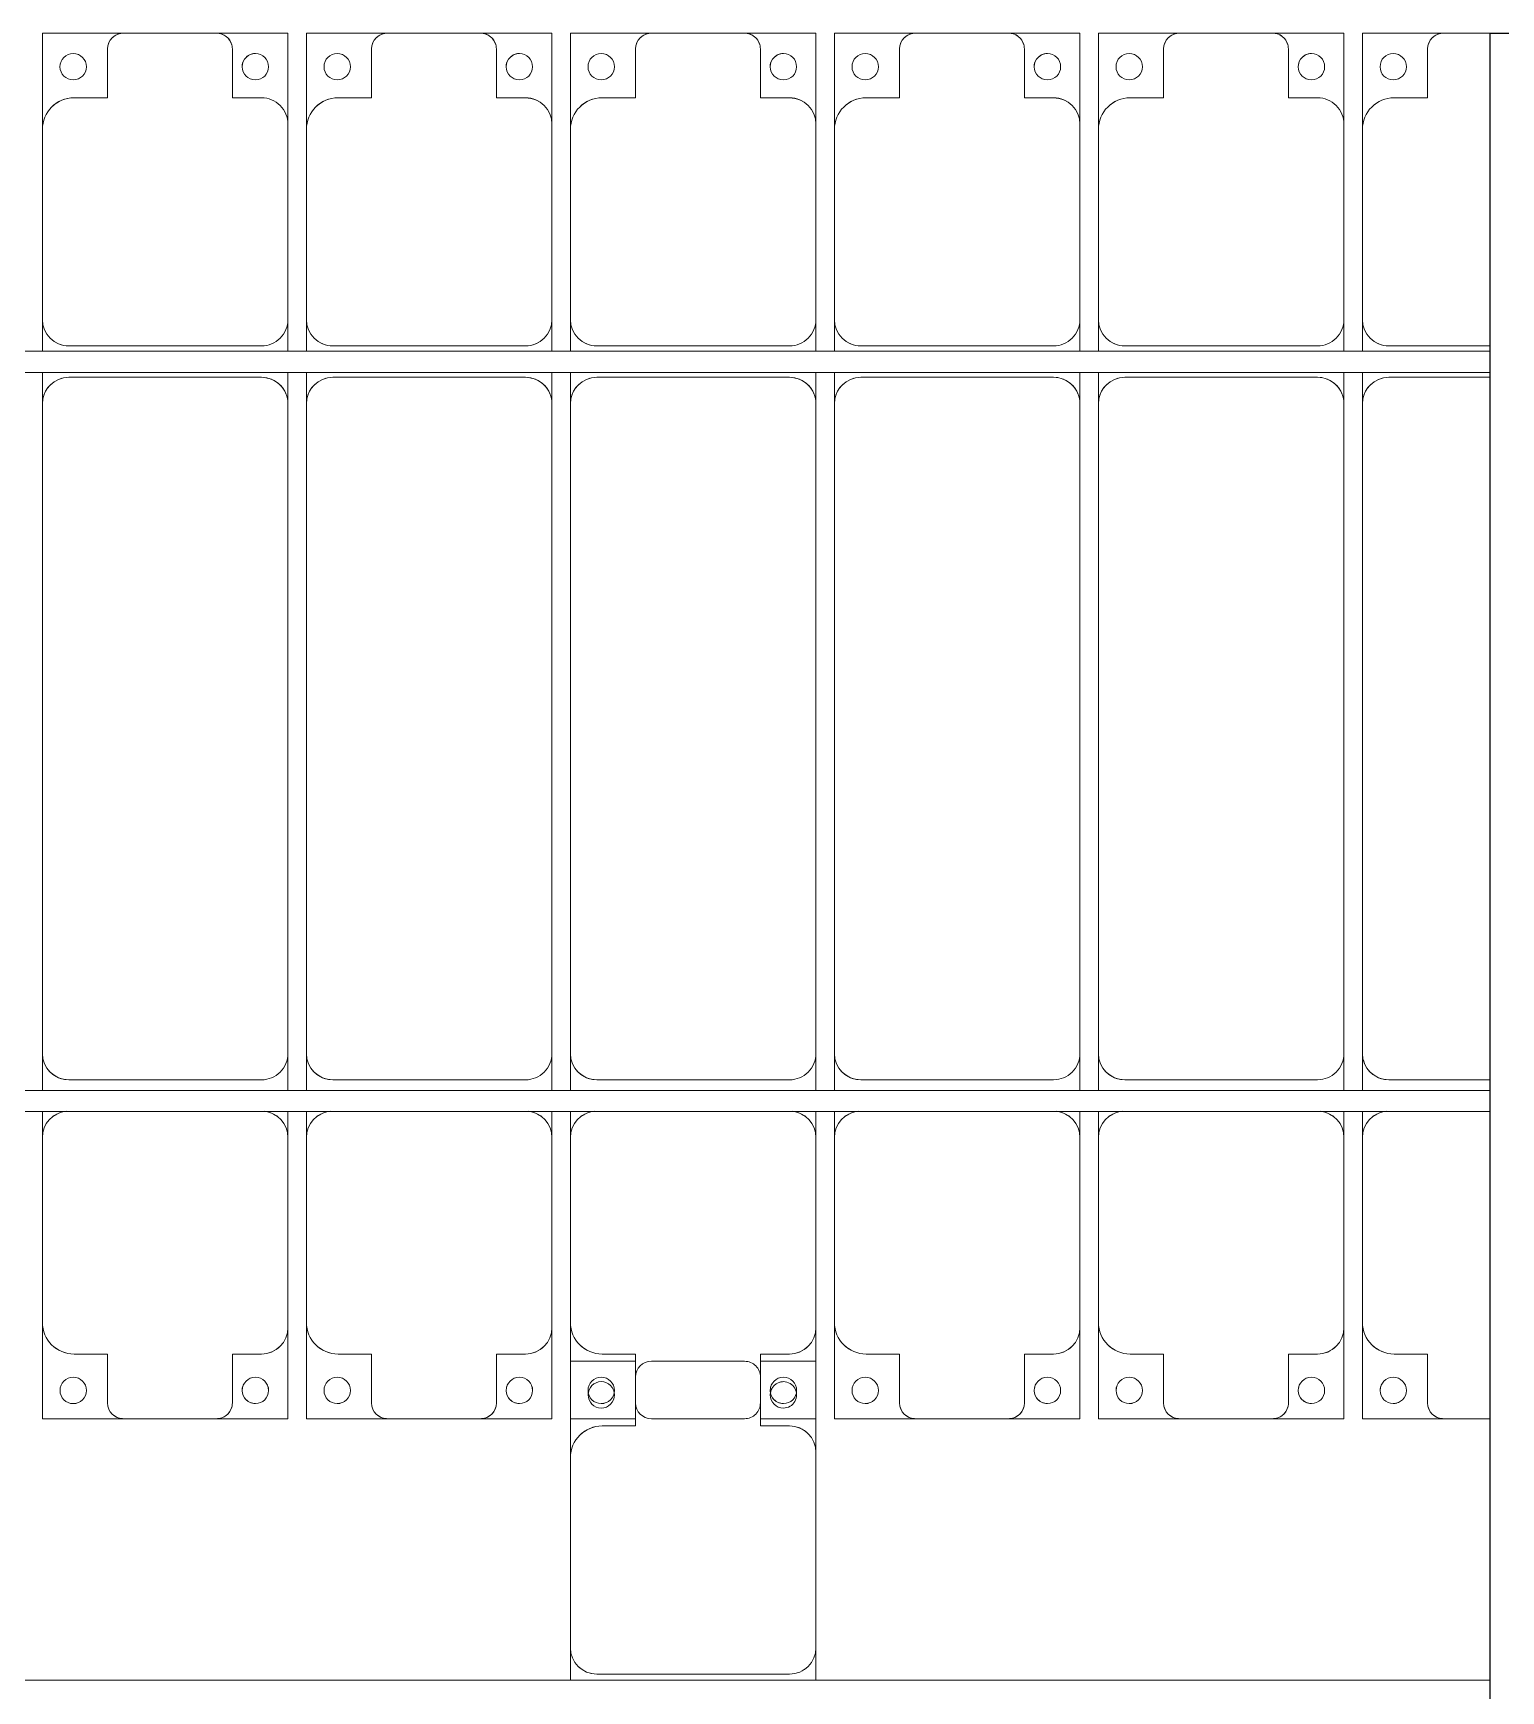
# Model space of a CAD drawing. Header units: millimetres. Extents: x -496478 to -186190, y -204059 to -87354.
# Drawn here: x -435992 to -433212, y -98424 to -95284 of the extents above; entities that cross this region are included whole.
import ezdxf

# ---------------------------------------------------------------- set-up
doc = ezdxf.new("R2010")
doc.units = ezdxf.units.MM
for name, color, linetype, lineweight in [('A-DETL-MBND', 5, 'Continuous', 9), ('A-GENM', 13, 'Continuous', 9), ('S-BEAM', 12, 'Continuous', 9)]:
    doc.layers.add(name, color=color, linetype=linetype, lineweight=lineweight)

# ---------------------------------------------------------------- blocks, each defined once
blk = doc.blocks.new('Dải phao đi lại kèm đỡ invester - DẢI PHAO ĐI LẠI-V1-BỐ TRÍ KHUNG KẾT CẤU BÈ PIN 01')
at = {"layer": 'A-DETL-MBND', "color": 8}
for p, q in [((2758.4, 1312.2), (2911.8, 1312.2)), ((2758.4, 1129.7), (2758.4, 1312.2)), ((2911.8, 1312.2), (2758.4, 1312.2)), ((3088.2, 1312.2), (2911.8, 1312.2)), ((3088.2, 1312.2), (3223.4, 1312.2)), ((3223.4, 1312.2), (3088.2, 1312.2)), ((3223.4, 1312.2), (3223.4, 1139.7)), ((3258.4, 1312.2), (3411.8, 1312.2)), ((3258.4, 1129.7), (3258.4, 1312.2)), ((3411.8, 1312.2), (3258.4, 1312.2)), ((3588.2, 1312.2), (3411.8, 1312.2)), ((3588.2, 1312.2), (3723.4, 1312.2)), ((3723.4, 1312.2), (3588.2, 1312.2)), ((3723.4, 1312.2), (3723.4, 1139.7)), ((3758.4, 1312.2), (3911.8, 1312.2)), ((3758.4, 1129.7), (3758.4, 1312.2)), ((3911.8, 1312.2), (3758.4, 1312.2)), ((4088.2, 1312.2), (3911.8, 1312.2)), ((4088.2, 1312.2), (4223.4, 1312.2)), ((4223.4, 1312.2), (4088.2, 1312.2)), ((4223.4, 1312.2), (4223.4, 1139.7)), ((4258.4, 1312.2), (4411.8, 1312.2)), ((4258.4, 1129.7), (4258.4, 1312.2)), ((4411.8, 1312.2), (4258.4, 1312.2)), ((4588.2, 1312.2), (4411.8, 1312.2)), ((4588.2, 1312.2), (4723.4, 1312.2)), ((4723.4, 1312.2), (4588.2, 1312.2)), ((4723.4, 1312.2), (4723.4, 1139.7)), ((4758.4, 1312.2), (4911.8, 1312.2)), ((4758.4, 1129.7), (4758.4, 1312.2)), ((4911.8, 1312.2), (4758.4, 1312.2)), ((5088.2, 1312.2), (4911.8, 1312.2)), ((5088.2, 1312.2), (5223.4, 1312.2)), ((5223.4, 1312.2), (5088.2, 1312.2)), ((5223.4, 1312.2), (5223.4, 1139.7)), ((5258.4, 1312.2), (5411.8, 1312.2)), ((5258.4, 1129.7), (5258.4, 1312.2)), ((5411.8, 1312.2), (5258.4, 1312.2)), ((5500, 1312.2), (5411.8, 1312.2)), ((2881.8, 1282.2), (2881.8, 1189.7)), ((3118.2, 1189.7), (3118.2, 1282.2)), ((3381.8, 1282.2), (3381.8, 1189.7)), ((3618.2, 1189.7), (3618.2, 1282.2)), ((3881.8, 1282.2), (3881.8, 1189.7)), ((4118.2, 1189.7), (4118.2, 1282.2)), ((4381.8, 1282.2), (4381.8, 1189.7)), ((4618.2, 1189.7), (4618.2, 1282.2)), ((4881.8, 1282.2), (4881.8, 1189.7)), ((5118.2, 1189.7), (5118.2, 1282.2)), ((5381.8, 1282.2), (5381.8, 1189.7)), ((2881.8, 1189.7), (2818.4, 1189.7)), ((3173.4, 1189.7), (3118.2, 1189.7)), ((3381.8, 1189.7), (3318.4, 1189.7)), ((3673.4, 1189.7), (3618.2, 1189.7)), ((3881.8, 1189.7), (3818.4, 1189.7)), ((4173.4, 1189.7), (4118.2, 1189.7)), ((4381.8, 1189.7), (4318.4, 1189.7)), ((4673.4, 1189.7), (4618.2, 1189.7)), ((4881.8, 1189.7), (4818.4, 1189.7)), ((5173.4, 1189.7), (5118.2, 1189.7)), ((5381.8, 1189.7), (5318.4, 1189.7)), ((3223.4, 769.7), (3223.4, 1139.7)), ((3723.4, 769.7), (3723.4, 1139.7)), ((4223.4, 769.7), (4223.4, 1139.7)), ((4723.4, 769.7), (4723.4, 1139.7)), ((5223.4, 769.7), (5223.4, 1139.7)), ((2758.4, 1129.7), (2758.4, 769.7)), ((3258.4, 1129.7), (3258.4, 769.7)), ((3758.4, 1129.7), (3758.4, 769.7)), ((4258.4, 1129.7), (4258.4, 769.7)), ((4758.4, 1129.7), (4758.4, 769.7)), ((5258.4, 1129.7), (5258.4, 769.7)), ((2758.4, 709.7), (2758.4, 769.7)), ((3223.4, 769.7), (3223.4, 709.7)), ((3258.4, 709.7), (3258.4, 769.7)), ((3723.4, 769.7), (3723.4, 709.7)), ((3758.4, 709.7), (3758.4, 769.7)), ((4223.4, 769.7), (4223.4, 709.7)), ((4258.4, 709.7), (4258.4, 769.7)), ((4723.4, 769.7), (4723.4, 709.7)), ((4758.4, 709.7), (4758.4, 769.7)), ((5223.4, 769.7), (5223.4, 709.7)), ((5258.4, 709.7), (5258.4, 769.7)), ((2808.4, 719.7), (3173.4, 719.7)), ((3308.4, 719.7), (3673.4, 719.7)), ((3808.4, 719.7), (4173.4, 719.7)), ((4308.4, 719.7), (4673.4, 719.7)), ((4808.4, 719.7), (5173.4, 719.7)), ((5308.4, 719.7), (5500, 719.7)), ((2758.4, 610.3), (2758.4, 669.7)), ((3173.4, 660.3), (2808.4, 660.3)), ((3223.4, 669.7), (3223.4, 610.3)), ((3258.4, 610.3), (3258.4, 669.7)), ((3673.4, 660.3), (3308.4, 660.3)), ((3723.4, 669.7), (3723.4, 610.3)), ((3758.4, 610.3), (3758.4, 669.7)), ((4173.4, 660.3), (3808.4, 660.3)), ((4223.4, 669.7), (4223.4, 610.3)), ((4258.4, 610.3), (4258.4, 669.7)), ((4673.4, 660.3), (4308.4, 660.3)), ((4723.4, 669.7), (4723.4, 610.3)), ((4758.4, 610.3), (4758.4, 669.7)), ((5173.4, 660.3), (4808.4, 660.3)), ((5223.4, 669.7), (5223.4, 610.3)), ((5258.4, 610.3), (5258.4, 669.7)), ((5500, 660.3), (5308.4, 660.3)), ((2758.4, 610.3), (2758.4, -620.3)), ((3223.4, -620.3), (3223.4, 610.3)), ((3258.4, 610.3), (3258.4, -620.3)), ((3723.4, -620.3), (3723.4, 610.3)), ((3758.4, 610.3), (3758.4, -620.3)), ((4223.4, -620.3), (4223.4, 610.3)), ((4258.4, 610.3), (4258.4, -620.3)), ((4723.4, -620.3), (4723.4, 610.3)), ((4758.4, 610.3), (4758.4, -620.3)), ((5223.4, -620.3), (5223.4, 610.3)), ((5258.4, 610.3), (5258.4, -620.3)), ((2758.4, -690.3), (2758.4, -620.3)), ((3223.4, -620.3), (3223.4, -690.3)), ((3258.4, -690.3), (3258.4, -620.3)), ((3723.4, -620.3), (3723.4, -690.3)), ((3758.4, -690.3), (3758.4, -620.3)), ((4223.4, -620.3), (4223.4, -690.3)), ((4258.4, -690.3), (4258.4, -620.3)), ((4723.4, -620.3), (4723.4, -690.3)), ((4758.4, -690.3), (4758.4, -620.3)), ((5223.4, -620.3), (5223.4, -690.3)), ((5258.4, -690.3), (5258.4, -620.3)), ((2808.4, -670.3), (3173.4, -670.3)), ((3308.4, -670.3), (3673.4, -670.3)), ((3808.4, -670.3), (4173.4, -670.3)), ((4308.4, -670.3), (4673.4, -670.3)), ((4808.4, -670.3), (5173.4, -670.3)), ((5308.4, -670.3), (5500, -670.3)), ((2758.4, -779.7), (2758.4, -730.3)), ((3223.4, -730.3), (3223.4, -779.7)), ((3258.4, -779.7), (3258.4, -730.3)), ((3723.4, -730.3), (3723.4, -779.7)), ((3758.4, -779.7), (3758.4, -730.3)), ((4223.4, -730.3), (4223.4, -779.7)), ((4258.4, -779.7), (4258.4, -730.3)), ((4723.4, -730.3), (4723.4, -779.7)), ((4758.4, -779.7), (4758.4, -730.3)), ((5223.4, -730.3), (5223.4, -779.7)), ((5258.4, -779.7), (5258.4, -730.3)), ((2758.4, -779.7), (2758.4, -1129.7)), ((3223.4, -1139.7), (3223.4, -779.7)), ((3258.4, -779.7), (3258.4, -1129.7)), ((3723.4, -1139.7), (3723.4, -779.7)), ((3758.4, -779.7), (3758.4, -1129.7)), ((4223.4, -1139.7), (4223.4, -779.7)), ((4258.4, -779.7), (4258.4, -1129.7)), ((4723.4, -1139.7), (4723.4, -779.7)), ((4758.4, -779.7), (4758.4, -1129.7)), ((5223.4, -1139.7), (5223.4, -779.7)), ((5258.4, -779.7), (5258.4, -1129.7)), ((2758.4, -1312.2), (2758.4, -1129.7)), ((3258.4, -1312.2), (3258.4, -1129.7)), ((3758.4, -1312.2), (3758.4, -1129.7)), ((4258.4, -1312.2), (4258.4, -1129.7)), ((4758.4, -1312.2), (4758.4, -1129.7)), ((5258.4, -1312.2), (5258.4, -1129.7)), ((3223.4, -1139.7), (3223.4, -1312.2)), ((3723.4, -1139.7), (3723.4, -1312.2)), ((4223.4, -1139.7), (4223.4, -1312.2)), ((4723.4, -1139.7), (4723.4, -1312.2)), ((5223.4, -1139.7), (5223.4, -1312.2)), ((2818.4, -1189.7), (2881.8, -1189.7)), ((2881.8, -1189.7), (2881.8, -1282.2)), ((3118.2, -1282.2), (3118.2, -1189.7)), ((3118.2, -1189.7), (3173.4, -1189.7)), ((3318.4, -1189.7), (3381.8, -1189.7)), ((3381.8, -1189.7), (3381.8, -1282.2)), ((3618.2, -1282.2), (3618.2, -1189.7)), ((3618.2, -1189.7), (3673.4, -1189.7)), ((3818.4, -1189.7), (3881.8, -1189.7)), ((3881.8, -1189.7), (3881.8, -1282.2)), ((4118.2, -1282.2), (4118.2, -1189.7)), ((4118.2, -1189.7), (4173.4, -1189.7)), ((4318.4, -1189.7), (4381.8, -1189.7)), ((4381.8, -1189.7), (4381.8, -1282.2)), ((4618.2, -1282.2), (4618.2, -1189.7)), ((4618.2, -1189.7), (4673.4, -1189.7)), ((4818.4, -1189.7), (4881.8, -1189.7)), ((4881.8, -1189.7), (4881.8, -1282.2)), ((5118.2, -1282.2), (5118.2, -1189.7)), ((5118.2, -1189.7), (5173.4, -1189.7)), ((5318.4, -1189.7), (5381.8, -1189.7)), ((5381.8, -1189.7), (5381.8, -1282.2)), ((2911.8, -1312.2), (2758.4, -1312.2)), ((2758.4, -1312.2), (2911.8, -1312.2)), ((2911.8, -1312.2), (3088.2, -1312.2)), ((3223.4, -1312.2), (3088.2, -1312.2)), ((3088.2, -1312.2), (3223.4, -1312.2)), ((3411.8, -1312.2), (3258.4, -1312.2)), ((3258.4, -1312.2), (3411.8, -1312.2)), ((3411.8, -1312.2), (3588.2, -1312.2)), ((3723.4, -1312.2), (3588.2, -1312.2)), ((3588.2, -1312.2), (3723.4, -1312.2)), ((3881.8, -1312.2), (3758.4, -1312.2)), ((3911.8, -1312.2), (4088.2, -1312.2)), ((4223.4, -1312.2), (4118.2, -1312.2)), ((4411.8, -1312.2), (4258.4, -1312.2)), ((4258.4, -1312.2), (4411.8, -1312.2)), ((4411.8, -1312.2), (4588.2, -1312.2)), ((4723.4, -1312.2), (4588.2, -1312.2)), ((4588.2, -1312.2), (4723.4, -1312.2)), ((4911.8, -1312.2), (4758.4, -1312.2)), ((4758.4, -1312.2), (4911.8, -1312.2)), ((4911.8, -1312.2), (5088.2, -1312.2)), ((5223.4, -1312.2), (5088.2, -1312.2)), ((5088.2, -1312.2), (5223.4, -1312.2)), ((5411.8, -1312.2), (5258.4, -1312.2)), ((5258.4, -1312.2), (5411.8, -1312.2)), ((5411.8, -1312.2), (5500, -1312.2))]:
    blk.add_line(p, q, dxfattribs=at)
for centre, radius, start, end in [((2911.8, 1282.2), 30, 90, 180), ((2911.8, 1282.2), 30, 90, 165), ((2911.8, 1282.2), 30, 90, 105), ((2911.8, 1282.2), 30, 90, 105), ((3088.2, 1282.2), 30, 360, 90), ((3088.2, 1282.2), 30, 75, 90), ((3088.2, 1282.2), 30, 15, 90), ((3088.2, 1282.2), 30, 75, 90), ((3411.8, 1282.2), 30, 90, 180), ((3411.8, 1282.2), 30, 90, 165), ((3411.8, 1282.2), 30, 90, 105), ((3411.8, 1282.2), 30, 90, 105), ((3588.2, 1282.2), 30, 360, 90), ((3588.2, 1282.2), 30, 75, 90), ((3588.2, 1282.2), 30, 15, 90), ((3588.2, 1282.2), 30, 75, 90), ((3911.8, 1282.2), 30, 90, 180), ((3911.8, 1282.2), 30, 90, 165), ((3911.8, 1282.2), 30, 90, 105), ((3911.8, 1282.2), 30, 90, 105), ((4088.2, 1282.2), 30, 360, 90), ((4088.2, 1282.2), 30, 75, 90), ((4088.2, 1282.2), 30, 15, 90), ((4088.2, 1282.2), 30, 75, 90), ((4411.8, 1282.2), 30, 90, 180), ((4411.8, 1282.2), 30, 90, 165), ((4411.8, 1282.2), 30, 90, 105), ((4411.8, 1282.2), 30, 90, 105), ((4588.2, 1282.2), 30, 360, 90), ((4588.2, 1282.2), 30, 75, 90), ((4588.2, 1282.2), 30, 15, 90), ((4588.2, 1282.2), 30, 75, 90), ((4911.8, 1282.2), 30, 90, 180), ((4911.8, 1282.2), 30, 90, 165), ((4911.8, 1282.2), 30, 90, 105), ((4911.8, 1282.2), 30, 90, 105), ((5088.2, 1282.2), 30, 360, 90), ((5088.2, 1282.2), 30, 75, 90), ((5088.2, 1282.2), 30, 15, 90), ((5088.2, 1282.2), 30, 75, 90), ((5411.8, 1282.2), 30, 90, 180), ((5411.8, 1282.2), 30, 90, 165), ((5411.8, 1282.2), 30, 90, 105), ((5411.8, 1282.2), 30, 90, 105), ((2816.8, 1248.6), 25, 90, 270), ((2816.8, 1248.6), 25, 270, 90), ((3161.8, 1248.6), 25, 90, 270), ((3161.8, 1248.6), 25, 150, 180), ((3161.8, 1248.6), 25, 120, 135), ((3161.8, 1248.6), 25, 90, 105), ((3161.8, 1248.6), 25, 270, 90), ((3316.8, 1248.6), 25, 90, 270), ((3316.8, 1248.6), 25, 270, 90), ((3661.8, 1248.6), 25, 90, 270), ((3661.8, 1248.6), 25, 150, 180), ((3661.8, 1248.6), 25, 120, 135), ((3661.8, 1248.6), 25, 90, 105), ((3661.8, 1248.6), 25, 270, 90), ((3816.8, 1248.6), 25, 90, 270), ((3816.8, 1248.6), 25, 270, 90), ((4161.8, 1248.6), 25, 90, 270), ((4161.8, 1248.6), 25, 150, 180), ((4161.8, 1248.6), 25, 120, 135), ((4161.8, 1248.6), 25, 90, 105), ((4161.8, 1248.6), 25, 270, 90), ((4316.8, 1248.6), 25, 90, 270), ((4316.8, 1248.6), 25, 270, 90), ((4661.8, 1248.6), 25, 90, 270), ((4661.8, 1248.6), 25, 150, 180), ((4661.8, 1248.6), 25, 120, 135), ((4661.8, 1248.6), 25, 90, 105), ((4661.8, 1248.6), 25, 270, 90), ((4816.8, 1248.6), 25, 90, 270), ((4816.8, 1248.6), 25, 270, 90), ((5161.8, 1248.6), 25, 90, 270), ((5161.8, 1248.6), 25, 150, 180), ((5161.8, 1248.6), 25, 120, 135), ((5161.8, 1248.6), 25, 90, 105), ((5161.8, 1248.6), 25, 270, 90), ((5316.8, 1248.6), 25, 90, 270), ((5316.8, 1248.6), 25, 270, 90), ((2818.4, 1129.7), 60, 90, 180), ((2818.4, 1129.7), 60, 90, 135), ((3173.4, 1139.7), 50, 360, 90), ((3173.4, 1139.7), 50, 45, 90), ((3318.4, 1129.7), 60, 90, 180), ((3318.4, 1129.7), 60, 90, 135), ((3673.4, 1139.7), 50, 0, 90), ((3673.4, 1139.7), 50, 45, 90), ((3818.4, 1129.7), 60, 90, 180), ((3818.4, 1129.7), 60, 90, 135), ((4173.4, 1139.7), 50, 0, 90), ((4173.4, 1139.7), 50, 45, 90), ((4318.4, 1129.7), 60, 90, 180), ((4318.4, 1129.7), 60, 90, 135), ((4673.4, 1139.7), 50, 0, 90), ((4673.4, 1139.7), 50, 45, 90), ((4818.4, 1129.7), 60, 90, 180), ((4818.4, 1129.7), 60, 90, 135), ((5173.4, 1139.7), 50, 360, 90), ((5173.4, 1139.7), 50, 45, 90), ((5318.4, 1129.7), 60, 90, 180), ((5318.4, 1129.7), 60, 90, 135), ((2808.4, 769.7), 50, 180, 270), ((3173.4, 769.7), 50, 270, 0), ((3308.4, 769.7), 50, 180, 270), ((3673.4, 769.7), 50, 270, 360), ((3808.4, 769.7), 50, 180, 270), ((4173.4, 769.7), 50, 270, 0), ((4308.4, 769.7), 50, 180, 270), ((4673.4, 769.7), 50, 270, 0), ((4808.4, 769.7), 50, 180, 270), ((5173.4, 769.7), 50, 270, 0), ((5308.4, 769.7), 50, 180, 270), ((2808.4, 769.7), 50, 225, 270), ((3173.4, 769.7), 50, 270, 315), ((3308.4, 769.7), 50, 225, 270), ((3673.4, 769.7), 50, 270, 315), ((3808.4, 769.7), 50, 225, 270), ((4173.4, 769.7), 50, 270, 315), ((4308.4, 769.7), 50, 225, 270), ((4673.4, 769.7), 50, 270, 315), ((4808.4, 769.7), 50, 225, 270), ((5173.4, 769.7), 50, 270, 315), ((5308.4, 769.7), 50, 225, 270), ((2808.4, 610.3), 50, 90, 180), ((3173.4, 610.3), 50, 360, 90), ((3173.4, 610.3), 50, 15, 90), ((3308.4, 610.3), 50, 90, 180), ((3673.4, 610.3), 50, 360, 90), ((3673.4, 610.3), 50, 15, 90), ((3808.4, 610.3), 50, 90, 180), ((4173.4, 610.3), 50, 360, 90), ((4173.4, 610.3), 50, 15, 90), ((4308.4, 610.3), 50, 90, 180), ((4673.4, 610.3), 50, 360, 90), ((4673.4, 610.3), 50, 15, 90), ((4808.4, 610.3), 50, 90, 180), ((5173.4, 610.3), 50, 360, 90), ((5173.4, 610.3), 50, 15, 90), ((5308.4, 610.3), 50, 90, 180), ((2808.4, 610.3), 50, 105, 180), ((3308.4, 610.3), 50, 105, 180), ((3808.4, 610.3), 50, 105, 180), ((4308.4, 610.3), 50, 105, 180), ((4808.4, 610.3), 50, 105, 180), ((5308.4, 610.3), 50, 105, 180), ((2808.4, -620.3), 50, 180, 270), ((3173.4, -620.3), 50, 270, 0), ((3173.4, -620.3), 50, 270, 0), ((3308.4, -620.3), 50, 180, 270), ((3673.4, -620.3), 50, 270, 0), ((3673.4, -620.3), 50, 270, 0), ((3808.4, -620.3), 50, 180, 270), ((4173.4, -620.3), 50, 270, 0), ((4173.4, -620.3), 50, 270, 0), ((4308.4, -620.3), 50, 180, 270), ((4673.4, -620.3), 50, 270, 0), ((4673.4, -620.3), 50, 270, 0), ((4808.4, -620.3), 50, 180, 270), ((5173.4, -620.3), 50, 270, 0), ((5173.4, -620.3), 50, 270, 0), ((5308.4, -620.3), 50, 180, 270), ((2808.4, -620.3), 50, 195, 270), ((3308.4, -620.3), 50, 195, 270), ((3808.4, -620.3), 50, 195, 270), ((4308.4, -620.3), 50, 195, 270), ((4808.4, -620.3), 50, 195, 270), ((5308.4, -620.3), 50, 195, 270), ((2808.4, -779.7), 50, 95.7981, 180), ((2808.4, -779.7), 50, 95.7981, 135), ((3173.4, -779.7), 50, 360, 84.2019), ((3173.4, -779.7), 50, 45, 84.2019), ((3308.4, -779.7), 50, 95.7981, 180), ((3308.4, -779.7), 50, 95.7981, 135), ((3673.4, -779.7), 50, 360, 84.2019), ((3673.4, -779.7), 50, 45, 84.2019), ((3808.4, -779.7), 50, 95.7981, 180), ((3808.4, -779.7), 50, 95.7981, 135), ((4173.4, -779.7), 50, 360, 84.2019), ((4173.4, -779.7), 50, 45, 84.2019), ((4308.4, -779.7), 50, 95.7981, 180), ((4308.4, -779.7), 50, 95.7981, 135), ((4673.4, -779.7), 50, 360, 84.2019), ((4673.4, -779.7), 50, 45, 84.2019), ((4808.4, -779.7), 50, 95.7981, 180), ((4808.4, -779.7), 50, 95.7981, 135), ((5173.4, -779.7), 50, 360, 84.2019), ((5173.4, -779.7), 50, 45, 84.2019), ((5308.4, -779.7), 50, 95.7981, 180), ((5308.4, -779.7), 50, 95.7981, 135), ((2818.4, -1129.7), 60, 180, 270), ((3318.4, -1129.7), 60, 180, 270), ((3818.4, -1129.7), 60, 180, 270), ((4318.4, -1129.7), 60, 180, 270), ((4818.4, -1129.7), 60, 180, 270), ((5318.4, -1129.7), 60, 180, 270), ((3173.4, -1139.7), 50, 270, 360), ((3673.4, -1139.7), 50, 270, 360), ((4173.4, -1139.7), 50, 270, 360), ((4673.4, -1139.7), 50, 270, 360), ((5173.4, -1139.7), 50, 270, 360), ((2818.4, -1129.7), 60, 225, 270), ((3173.4, -1139.7), 50, 270, 315), ((3318.4, -1129.7), 60, 225, 270), ((3673.4, -1139.7), 50, 270, 315), ((3818.4, -1129.7), 60, 225, 270), ((4173.4, -1139.7), 50, 270, 315), ((4318.4, -1129.7), 60, 225, 270), ((4673.4, -1139.7), 50, 270, 315), ((4818.4, -1129.7), 60, 225, 270), ((5173.4, -1139.7), 50, 270, 315), ((5318.4, -1129.7), 60, 225, 270), ((2816.8, -1258.6), 25, 90, 270), ((2816.8, -1258.6), 25, 165, 180), ((2816.8, -1258.6), 25, 270, 90), ((3161.8, -1258.6), 25, 90, 270), ((3161.8, -1258.6), 25, 165, 270), ((3161.8, -1258.6), 25, 270, 90), ((3161.8, -1258.6), 25, 0, 15), ((3316.8, -1258.6), 25, 90, 270), ((3316.8, -1258.6), 25, 165, 180), ((3316.8, -1258.6), 25, 270, 90), ((3661.8, -1258.6), 25, 90, 270), ((3661.8, -1258.6), 25, 165, 270), ((3661.8, -1258.6), 25, 270, 90), ((3661.8, -1258.6), 25, 360, 15), ((3816.8, -1258.6), 25, 90, 270), ((3816.8, -1258.6), 25, 270, 90), ((4161.8, -1258.6), 25, 90, 270), ((4161.8, -1258.6), 25, 165, 270), ((4161.8, -1258.6), 25, 270, 90), ((4316.8, -1258.6), 25, 90, 270), ((4316.8, -1258.6), 25, 165, 180), ((4316.8, -1258.6), 25, 270, 90), ((4661.8, -1258.6), 25, 90, 270), ((4661.8, -1258.6), 25, 165, 270), ((4661.8, -1258.6), 25, 270, 90), ((4661.8, -1258.6), 25, 0, 15), ((4816.8, -1258.6), 25, 90, 270), ((4816.8, -1258.6), 25, 165, 180), ((4816.8, -1258.6), 25, 270, 90), ((5161.8, -1258.6), 25, 90, 270), ((5161.8, -1258.6), 25, 165, 270), ((5161.8, -1258.6), 25, 270, 90), ((5161.8, -1258.6), 25, 0, 15), ((5316.8, -1258.6), 25, 90, 270), ((5316.8, -1258.6), 25, 165, 180), ((5316.8, -1258.6), 25, 270, 90), ((2816.8, -1258.6), 25, 270, 285), ((2911.8, -1282.2), 30, 180, 270), ((3088.2, -1282.2), 30, 270, 0), ((3316.8, -1258.6), 25, 270, 285), ((3411.8, -1282.2), 30, 180, 270), ((3588.2, -1282.2), 30, 270, 360), ((3816.8, -1258.6), 25, 270, 285), ((3911.8, -1282.2), 30, 180, 270), ((4088.2, -1282.2), 30, 270, 0), ((4316.8, -1258.6), 25, 270, 285), ((4411.8, -1282.2), 30, 180, 270), ((4588.2, -1282.2), 30, 270, 360), ((4816.8, -1258.6), 25, 270, 285), ((4911.8, -1282.2), 30, 180, 270), ((5088.2, -1282.2), 30, 270, 0), ((5316.8, -1258.6), 25, 270, 285), ((5411.8, -1282.2), 30, 180, 270), ((2911.8, -1282.2), 30, 195, 270), ((2911.8, -1282.2), 30, 255, 270), ((2911.8, -1282.2), 30, 255, 270), ((3088.2, -1282.2), 30, 270, 345), ((3088.2, -1282.2), 30, 270, 285), ((3088.2, -1282.2), 30, 270, 285), ((3088.2, -1282.2), 30, 315, 330), ((3088.2, -1282.2), 30, 315, 330), ((3411.8, -1282.2), 30, 195, 270), ((3411.8, -1282.2), 30, 255, 270), ((3411.8, -1282.2), 30, 255, 270), ((3588.2, -1282.2), 30, 270, 345), ((3588.2, -1282.2), 30, 270, 285), ((3588.2, -1282.2), 30, 270, 285), ((3588.2, -1282.2), 30, 315, 330), ((3588.2, -1282.2), 30, 315, 330), ((4411.8, -1282.2), 30, 195, 270), ((4411.8, -1282.2), 30, 255, 270), ((4411.8, -1282.2), 30, 255, 270), ((4588.2, -1282.2), 30, 270, 345), ((4588.2, -1282.2), 30, 270, 285), ((4588.2, -1282.2), 30, 270, 285), ((4588.2, -1282.2), 30, 315, 330), ((4588.2, -1282.2), 30, 315, 330), ((4911.8, -1282.2), 30, 195, 270), ((4911.8, -1282.2), 30, 255, 270), ((4911.8, -1282.2), 30, 255, 270), ((5088.2, -1282.2), 30, 270, 345), ((5088.2, -1282.2), 30, 270, 285), ((5088.2, -1282.2), 30, 270, 285), ((5088.2, -1282.2), 30, 315, 330), ((5088.2, -1282.2), 30, 315, 330), ((5411.8, -1282.2), 30, 195, 270), ((5411.8, -1282.2), 30, 255, 270), ((5411.8, -1282.2), 30, 255, 270)]:
    blk.add_arc(centre, radius, start, end, dxfattribs=at)
blk = doc.blocks.new('Dai phao do pin - DẢI PHAO ĐỠ PIN-V3-BỐ TRÍ KHUNG KẾT CẤU BÈ PIN 01')
at = {"layer": 'A-DETL-MBND', "color": 8}
for p, q in [((68478, 241.6), (68539.7, 241.6)), ((68899.7, 241.6), (68539.7, 241.6)), ((68899.7, 241.6), (69082.2, 241.6)), ((69082.2, 241.6), (69082.2, 118.2)), ((68489.7, 191.6), (68489.7, -173.4)), ((68959.7, 118.2), (68959.7, 181.6)), ((69052.2, 118.2), (68959.7, 118.2)), ((69082.2, -88.2), (69082.2, 88.2)), ((68959.7, -173.4), (68959.7, -118.2)), ((68959.7, -118.2), (69052.2, -118.2)), ((69082.2, -118.2), (69082.2, -223.4)), ((68539.7, -223.4), (68478, -223.4)), ((68539.7, -223.4), (68909.7, -223.4)), ((69082.2, -223.4), (68909.7, -223.4))]:
    blk.add_line(p, q, dxfattribs=at)
for centre, radius, start, end in [((68539.7, 191.6), 50, 90, 180), ((68539.7, 191.6), 50, 135, 180), ((68899.7, 181.6), 60, 0, 90), ((68899.7, 181.6), 60, 0, 45), ((69018.6, 183.2), 25, 0, 180), ((69018.6, 183.2), 25, 180, 360), ((69052.2, 88.2), 30, 0, 90), ((69052.2, -88.2), 30, 270, 0), ((69018.6, -161.8), 25, 0, 180), ((69018.6, -161.8), 25, 60, 90), ((69018.6, -161.8), 25, 30, 45), ((69018.6, -161.8), 25, 0, 15), ((68539.7, -173.4), 50, 180, 270), ((68539.7, -173.4), 50, 180, 225), ((68909.7, -173.4), 50, 270, 360), ((68909.7, -173.4), 50, 315, 360), ((69018.6, -161.8), 25, 180, 0)]:
    blk.add_arc(centre, radius, start, end, dxfattribs=at)
blk = doc.blocks.new('Dầm C52 - Dầm C52-19519-BỐ TRÍ KHUNG KẾT CẤU BÈ PIN 01')
at = {"layer": 'S-BEAM', "color": 1}
for p, q in [((68500, 20), (74460, 20)), ((74460, -20), (68500, -20))]:
    blk.add_line(p, q, dxfattribs=at)
blk = doc.blocks.new('Dầm C52 - Hộp 40x60-24147-BỐ TRÍ KHUNG KẾT CẤU BÈ PIN 01')
at = {"layer": 'S-BEAM', "color": 3, "lineweight": 25}
for p, q in [((-37857.1, 20), (37857.1, 20)), ((37857.1, 20), (37857.1, -20))]:
    blk.add_line(p, q, dxfattribs=at)
blk = doc.blocks.new('HOBANMONG_BEPIN 1_rvt-1-BỐ TRÍ KHUNG KẾT CẤU BÈ PIN 01')
at = {"layer": 'A-GENM', "lineweight": 9}
for name, p, rotation in [('Dải phao đi lại kèm đỡ invester - DẢI PHAO ĐI LẠI-V1-BỐ TRÍ KHUNG KẾT CẤU BÈ PIN 01', (-438732.7, -96596), 0.0007586099545854), ('Dai phao do pin - DẢI PHAO ĐỠ PIN-V3-BỐ TRÍ KHUNG KẾT CẤU BÈ PIN 01', (-434731.7, -166881.6), 90.00075860989342)]:
    blk.add_blockref(name, p, dxfattribs=dict(at, rotation=rotation))
at = {"layer": 'S-BEAM', "lineweight": 9}
for name, p, rotation in [('Dầm C52 - Hộp 40x60-24147-BỐ TRÍ KHUNG KẾT CẤU BÈ PIN 01', (-433212.2, -133140.9), 90.00075860989166), ('Dầm C52 - Dầm C52-19519-BỐ TRÍ KHUNG KẾT CẤU BÈ PIN 01', (-364732.7, -95905.4), 180.0007586094741), ('Dầm C52 - Dầm C52-19519-BỐ TRÍ KHUNG KẾT CẤU BÈ PIN 01', (-364732.7, -97305.4), 180.0007586094741), ('Dầm C52 - Dầm C52-19519-BỐ TRÍ KHUNG KẾT CẤU BÈ PIN 01', (-364732.6, -98422.7), 180.0007586094741)]:
    blk.add_blockref(name, p, dxfattribs=dict(at, rotation=rotation))

msp = doc.modelspace()

# ---------------------------------------------------------------- block references
at = {"lineweight": 5}
msp.add_blockref('HOBANMONG_BEPIN 1_rvt-1-BỐ TRÍ KHUNG KẾT CẤU BÈ PIN 01', (0, 0), dxfattribs=at)

doc.saveas('drawing.dxf')
